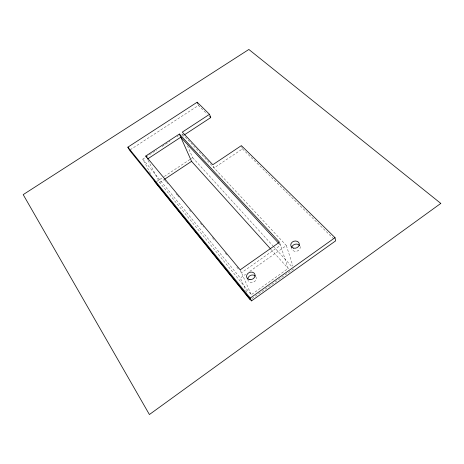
<?xml version="1.0" encoding="UTF-8"?>
<svg xmlns="http://www.w3.org/2000/svg" width="464" height="464" viewBox="0 0 464 464"><rect width="100%" height="100%" fill="white"/><g stroke="black" fill="none" stroke-linecap="round" stroke-linejoin="round"><path stroke-width="0.35" stroke-dasharray="2.32 1.74" d="M148.045 160.364L159.68 182.503L251.268 294.727L288.185 268.453L279.479 242.231M251.975 298.578L293.782 268.772M246.72 292.14L240.323 278.029L245.636 274.282M249.771 271.37L286.375 245.566L182.004 133.446L180.798 134.235M241.587 146.282L242.486 148.892L214.084 167.91L213.046 165.37M156.478 181.65L163.717 176.848M164.32 176.448L190.855 158.856M191.458 158.456L192.664 157.656L187.479 145.882M159.68 182.503L163.891 179.707M150.551 173.611L142.802 159.1L156.675 150.023M162.104 146.473L169.946 141.34M177.178 136.607L178.385 135.819M130.152 149.826L198.459 105.45L207.164 114.04M242.486 148.892L334.643 239.824M279.026 243.704L280.5 245.299L241.489 272.751L239.644 270.524M192.664 157.656L272.878 245.804M273.366 246.338L292.326 267.171M271.191 249.615L288.185 268.453M164.447 179.713L166.292 181.94M166.756 182.497L167.678 183.611M175.984 193.639L177.364 195.315M177.828 195.872L178.75 196.985M189.358 209.798L191.203 212.025M200.431 223.167L203.661 227.07M212.425 237.655L215.192 240.996M225.342 253.251L226.728 254.927M236.878 267.183L239.18 269.967M142.802 159.1L240.323 278.029M240.19 269.833L251.268 294.727M182.294 134.102L183.448 136.718M197.948 104.151L198.459 105.45M286.375 245.566L292.912 266.04M255.751 276.556A4.338 3.683 -22.7 0 1 253.564 282.141A4.338 3.683 -22.7 0 1 247.904 280.024M300.075 246.442A4.309 3.573 -14.9 0 1 296.954 251.146A4.309 3.573 -14.9 0 1 291.786 248.785M291.746 248.617A4.309 3.573 -14.9 0 1 291.699 248.257"/><path stroke-width="0.7" d="M251.494 300.898L335.669 240.839L335.008 237.672L241.367 145.626L212.79 164.732L182.323 132.107L209.519 114.324L197.188 102.202L127.867 147.163L129.549 150.22L251.494 300.898L250.224 298.079L127.867 147.163M250.224 298.079L335.008 237.672M164.488 179.307L191.557 161.344L179.388 134.032L145.766 156.026L146.409 157.255M147.378 159.1L180.798 137.205L278.545 243.177M184.318 134.896L210.749 117.578L209.519 114.324M209.728 116.568L210.749 117.578M179.388 134.032L279.479 242.231L240.19 269.833L145.766 156.026M191.557 161.344L270.703 249.075M153.584 179.295L155.272 182.445L250.206 299.843L248.756 296.635M197.188 102.202L197.693 103.501M247.805 279.282A4.338 3.683 -22.7 0 1 250.612 275.39A4.338 3.683 -22.7 0 1 255.368 276.092M291.74 247.509A4.309 3.573 -14.9 0 1 295.104 244.25A4.309 3.573 -14.9 0 1 299.587 245.537M440.8 203.412L149.402 414.532L23.2 194.619L248.855 49.468L440.8 203.412M249.957 279.664A4.367 3.695 -22.8 0 0 254.864 274.247A4.367 3.695 -22.8 0 0 247.608 273.714A4.367 3.695 -22.8 0 0 249.957 279.664M293.526 248.147A4.338 3.584 -15 0 0 299.268 243.693A4.338 3.584 -15 0 0 292.308 242.057A4.338 3.584 -15 0 0 293.526 248.147"/></g></svg>
